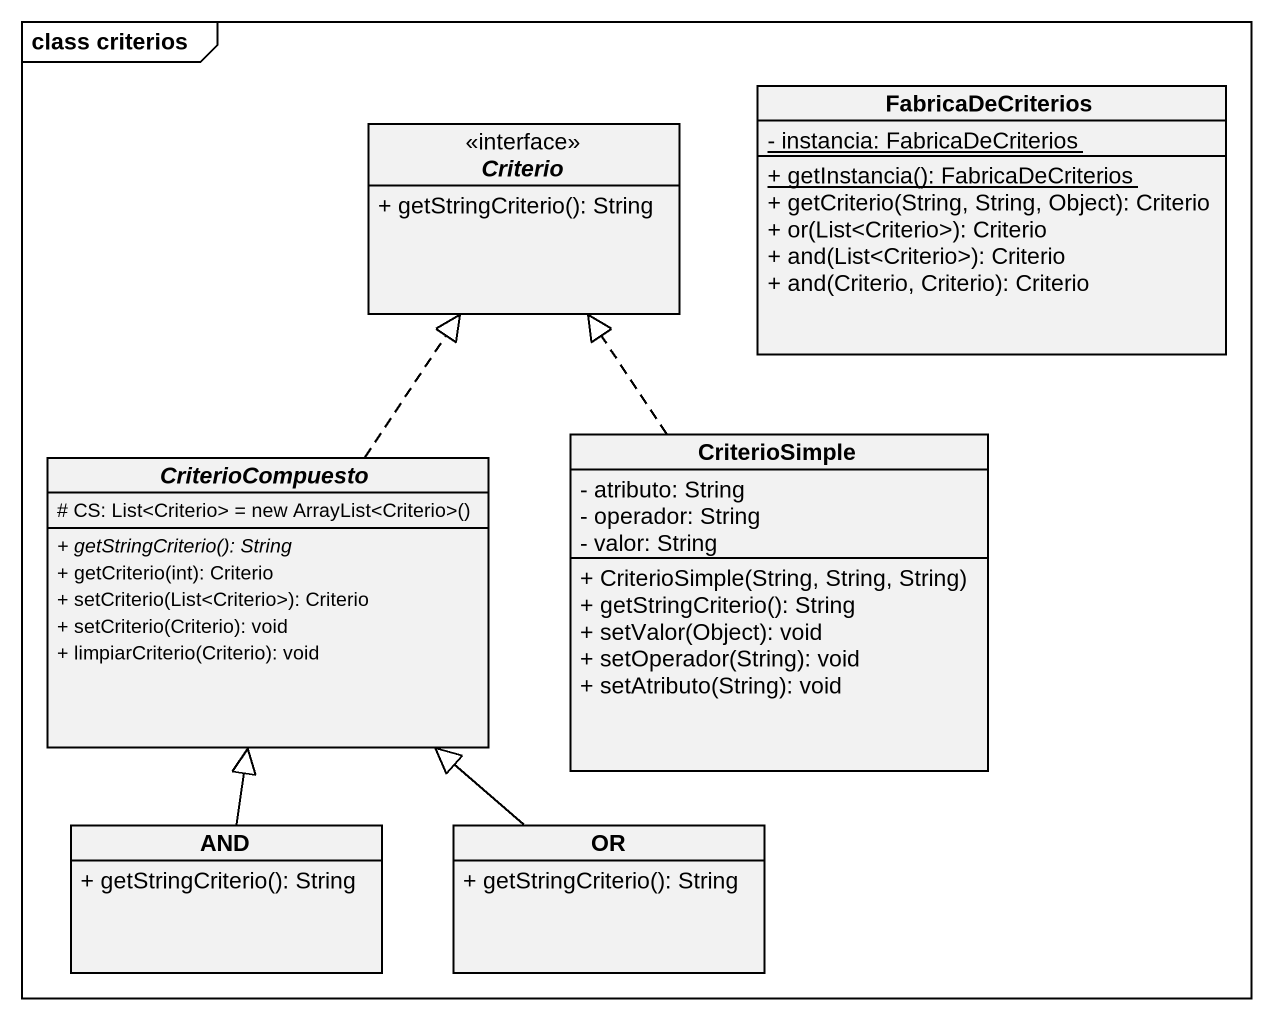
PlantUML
@startuml
mainframe class criterios
hide circle
hide empty members
skinparam classAttributeIconSize 0
interface Criterio <<interface>> {
  + getStringCriterio(): String
}
class FabricaDeCriterios {
  {static} - instancia: FabricaDeCriterios
  {static} + getInstancia(): FabricaDeCriterios
  + getCriterio(String, String, Object): Criterio
  + or(List<Criterio>): Criterio
  + and(List<Criterio>): Criterio
  + and(Criterio, Criterio): Criterio
}
class CriterioSimple {
  - atributo: String
  - operador: String
  - valor: String
  + CriterioSimple(String, String, String)
  + getStringCriterio(): String
  + setValor(Object): void
  + setOperador(String): void
  + setAtributo(String): void
}
abstract class CriterioCompuesto {
  {field} # CS: List<Criterio> = new ArrayList<Criterio>()
  {abstract} + getStringCriterio(): String
  + getCriterio(int): Criterio
  + setCriterio(List<Criterio>): Criterio
  + setCriterio(Criterio): void
  + limpiarCriterio(Criterio): void
}
class AND {
  + getStringCriterio(): String
}
class OR {
  + getStringCriterio(): String
}
CriterioSimple .up.|> Criterio
CriterioCompuesto .up.|> Criterio
AND -up-|> CriterioCompuesto
OR -up-|> CriterioCompuesto
@enduml
